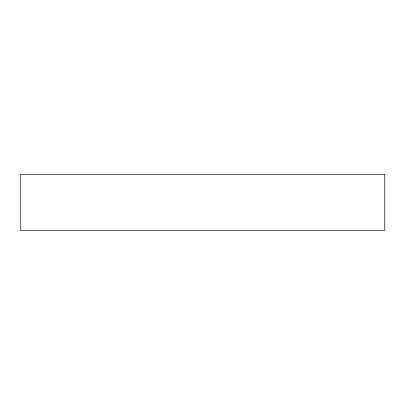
<?xml version="1.0" encoding="UTF-8"?>
<svg xmlns="http://www.w3.org/2000/svg" width="405" height="405" viewBox="0 0 405 405"><rect width="100%" height="100%" fill="white"/><g stroke="black" fill="none" stroke-linecap="round" stroke-linejoin="round"><path stroke-width="0.61" d="M384.75 174.58L20.25 174.58L20.25 230.42L384.75 230.42L384.75 174.58"/></g></svg>
